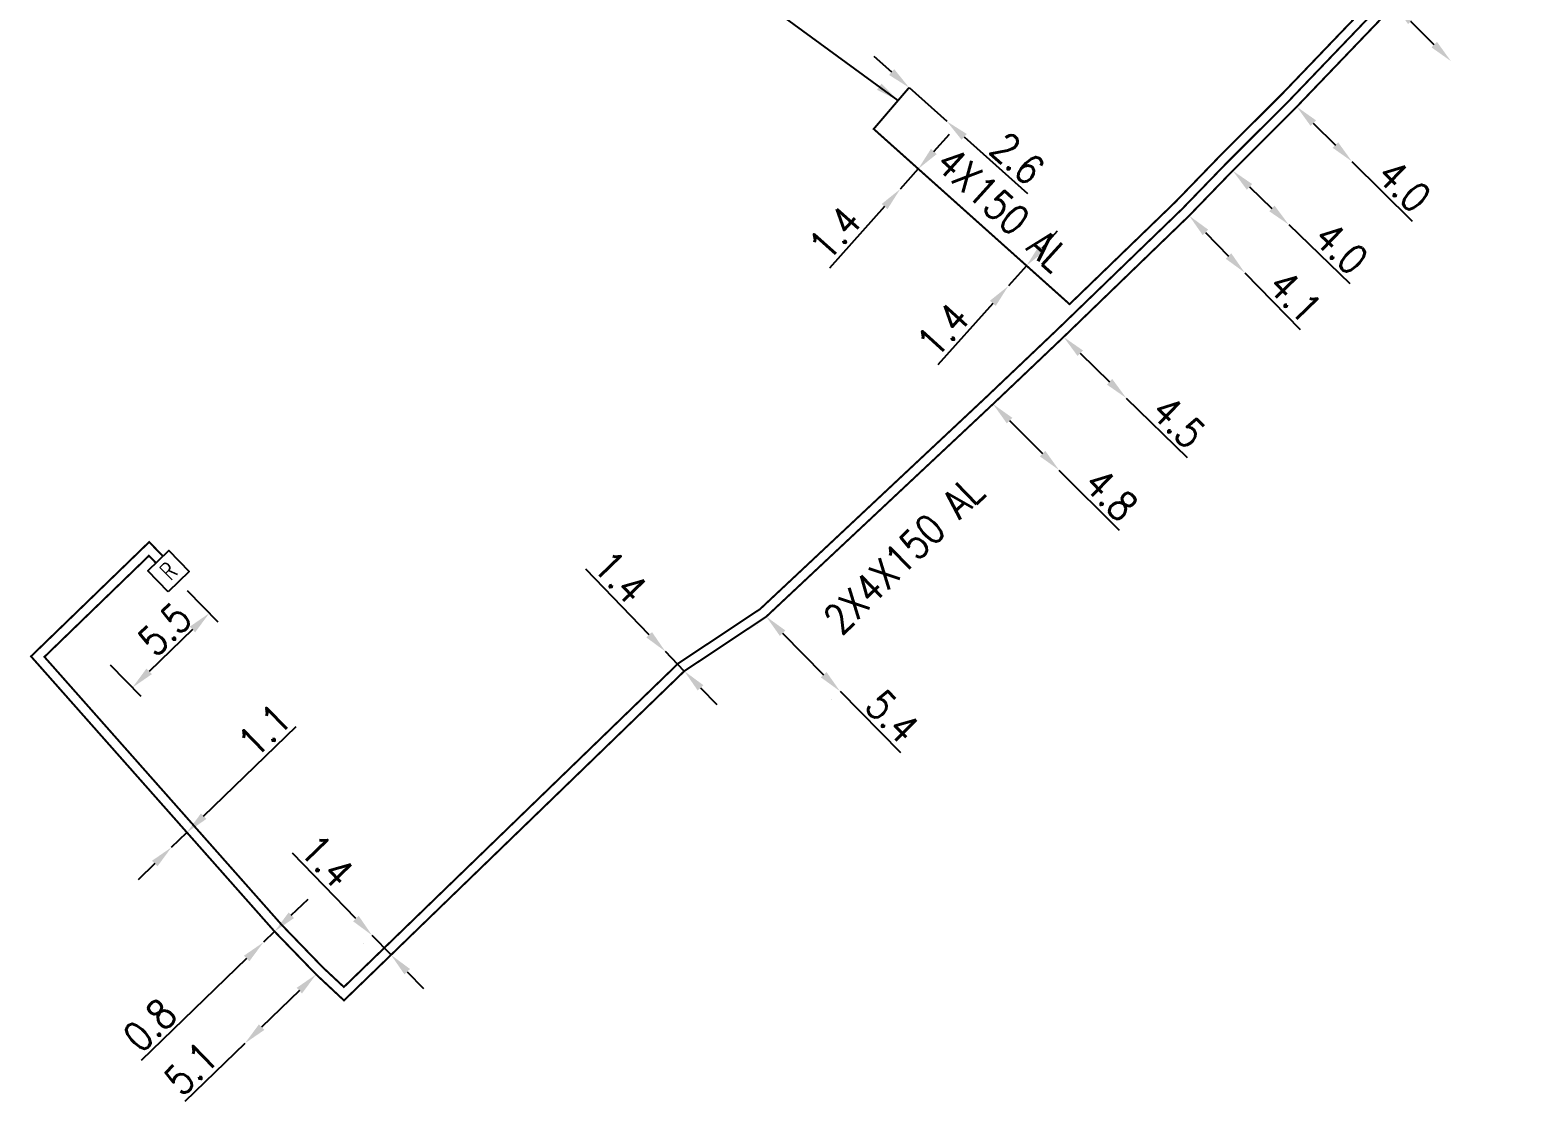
# Model space of a CAD drawing. Header units: millimetres. Extents: x 80000 to 81010, y 144000 to 145002.
# Drawn here: x 80131.9 to 80208.2, y 144683.5 to 144738.6 of the extents above; entities that cross this region are included whole.
import ezdxf
from ezdxf.enums import TextEntityAlignment as Align

# ---------------------------------------------------------------- set-up
doc = ezdxf.new("R2010")
doc.units = ezdxf.units.MM
doc.header["$PDMODE"] = 34
doc.linetypes.add('B_ST_AL', pattern=[2000, 1000, 1000])
doc.layers.get('0').update_dxf_attribs({"linetype": 'CONTINUOUS'})
doc.layers.get('Defpoints').update_dxf_attribs({"linetype": 'CONTINUOUS'})
doc.layers.add('B_110', color=1, linetype='CONTINUOUS')
doc.layers.add('B_200', color=7, linetype='CONTINUOUS')
doc.styles.add('M_ROMANS', font='ROMANS.shx', dxfattribs={"width": 0.75})
doc.styles.get("Standard").update_dxf_attribs({"font": 'romans.shx', "width": 0.85})
doc.dimstyles.get("Standard").update_dxf_attribs({"dimtxt": 1.5, "dimasz": 1.2, "dimexe": 0.625, "dimexo": 0.625, "dimgap": 0.25, "dimtad": 1, "dimdec": 1, "dimzin": 0, "dimdsep": 46, "dimtxsty": 'Standard', "dimcen": -0.5, "dimadec": 0, "dimazin": 0, "dimtfac": 1, "dimtdec": 1, "dimtmove": 0, "dimatfit": 3, "dimfxl": 0, "dimtolj": 1, "dimtzin": 0, "dimarcsym": 0})

# ---------------------------------------------------------------- blocks, each defined once
blk = doc.blocks.new('*D1218')
at = {"layer": 'B_110', "color": 0, "linetype": 'Continuous', "lineweight": -2, "transparency": 16777216}
for p, q in [((80169.371, 144708.006), (80169.371, 144708.006)), ((80170.659, 144707.592), (80172.769, 144705.459)), ((80173.613, 144704.606), (80176.73, 144701.456)), ((80173.169, 144704.167), (80173.169, 144704.167))]:
    blk.add_line(p, q, dxfattribs=at)
at = {"layer": 'B_110', "color": 0, "linetype": 'Continuous', "transparency": 16777216}
for points in [[(80170.802, 144707.733), (80170.517, 144707.451), (80169.816, 144708.445)], [(80172.912, 144705.6), (80172.627, 144705.319), (80173.613, 144704.606)]]:
    blk.add_solid(points, dxfattribs=at)
at = {"layer": 'Defpoints', "color": 0, "linetype": 'Continuous', "transparency": 16777216}
for p in [(80169.816, 144708.445), (80173.613, 144704.606), (80173.613, 144704.606)]:
    blk.add_point(p, dxfattribs=at)
at = {"layer": 'B_110', "color": 0, "linetype": 'Continuous', "transparency": 16777216, "insert": (80176.305, 144703.308), "char_height": 1.5, "attachment_point": 5, "rotation": 314.69251}
blk.add_mtext('\\A1;5.4', dxfattribs=at)
blk = doc.blocks.new('*D1219')
at = {"layer": 'B_110', "color": 0, "linetype": 'Continuous', "lineweight": -2, "transparency": 16777216}
for p, q in [((80182.333, 144718.533), (80184.03, 144716.836)), ((80184.879, 144715.988), (80187.97, 144712.896))]:
    blk.add_line(p, q, dxfattribs=at)
at = {"layer": 'B_110', "color": 0, "linetype": 'Continuous', "transparency": 16777216}
for points in [[(80182.475, 144718.675), (80182.192, 144718.392), (80181.485, 144719.382)], [(80184.172, 144716.978), (80183.889, 144716.695), (80184.879, 144715.988)]]:
    blk.add_solid(points, dxfattribs=at)
at = {"layer": 'Defpoints', "color": 0, "linetype": 'Continuous', "transparency": 16777216}
for p in [(80181.485, 144719.382), (80184.879, 144715.988), (80184.879, 144715.988)]:
    blk.add_point(p, dxfattribs=at)
at = {"layer": 'B_110', "color": 0, "linetype": 'Continuous', "transparency": 16777216, "insert": (80187.556, 144714.725), "char_height": 1.5, "attachment_point": 5, "rotation": 314.99517}
blk.add_mtext('\\A1;4.8', dxfattribs=at)
blk = doc.blocks.new('*D1220')
at = {"layer": 'B_110', "color": 0, "linetype": 'Continuous', "lineweight": -2, "transparency": 16777216}
for p, q in [((80185.976, 144721.994), (80187.48, 144720.528)), ((80188.34, 144719.691), (80191.47, 144716.64))]:
    blk.add_line(p, q, dxfattribs=at)
at = {"layer": 'B_110', "color": 0, "linetype": 'Continuous', "transparency": 16777216}
for points in [[(80186.116, 144722.137), (80185.837, 144721.851), (80185.117, 144722.832)], [(80187.62, 144720.672), (80187.341, 144720.385), (80188.34, 144719.691)]]:
    blk.add_solid(points, dxfattribs=at)
at = {"layer": 'Defpoints', "color": 0, "linetype": 'Continuous', "transparency": 16777216}
for p in [(80185.117, 144722.832), (80188.34, 144719.691), (80188.34, 144719.691)]:
    blk.add_point(p, dxfattribs=at)
at = {"layer": 'B_110', "color": 0, "linetype": 'Continuous', "transparency": 16777216, "insert": (80191.033, 144718.463), "char_height": 1.5, "attachment_point": 5, "rotation": 315.73711}
blk.add_mtext('\\A1;4.5', dxfattribs=at)
blk = doc.blocks.new('*D1221')
at = {"layer": 'B_110', "color": 0, "linetype": 'Continuous', "lineweight": -2, "transparency": 16777216}
for p, q in [((80192.416, 144728.213), (80193.603, 144726.996)), ((80194.441, 144726.137), (80197.297, 144723.21))]:
    blk.add_line(p, q, dxfattribs=at)
at = {"layer": 'B_110', "color": 0, "linetype": 'Continuous', "transparency": 16777216}
for points in [[(80192.559, 144728.353), (80192.273, 144728.074), (80191.578, 144729.072)], [(80193.746, 144727.136), (80193.46, 144726.857), (80194.441, 144726.137)]]:
    blk.add_solid(points, dxfattribs=at)
at = {"layer": 'Defpoints', "color": 0, "linetype": 'Continuous', "transparency": 16777216}
for p in [(80191.578, 144729.072), (80194.441, 144726.137), (80194.441, 144726.137)]:
    blk.add_point(p, dxfattribs=at)
at = {"layer": 'B_110', "color": 0, "linetype": 'Continuous', "transparency": 16777216, "insert": (80197.032, 144724.913), "char_height": 1.5, "attachment_point": 5, "rotation": 314.29396}
blk.add_mtext('\\A1;4.1', dxfattribs=at)
blk = doc.blocks.new('*D1222')
at = {"layer": 'B_110', "color": 0, "linetype": 'Continuous', "lineweight": -2, "transparency": 16777216}
for p, q in [((80194.683, 144730.555), (80195.836, 144729.445)), ((80196.701, 144728.613), (80199.85, 144725.581))]:
    blk.add_line(p, q, dxfattribs=at)
at = {"layer": 'B_110', "color": 0, "linetype": 'Continuous', "transparency": 16777216}
for points in [[(80194.822, 144730.699), (80194.545, 144730.411), (80193.819, 144731.387)], [(80195.975, 144729.589), (80195.697, 144729.301), (80196.701, 144728.613)]]:
    blk.add_solid(points, dxfattribs=at)
at = {"layer": 'Defpoints', "color": 0, "linetype": 'Continuous', "transparency": 16777216}
for p in [(80193.819, 144731.387), (80196.701, 144728.613), (80196.701, 144728.613)]:
    blk.add_point(p, dxfattribs=at)
at = {"layer": 'B_110', "color": 0, "linetype": 'Continuous', "transparency": 16777216, "insert": (80199.401, 144727.402), "char_height": 1.5, "attachment_point": 5, "rotation": 316.09049}
blk.add_mtext('\\A1;4.0', dxfattribs=at)
blk = doc.blocks.new('*D1223')
at = {"layer": 'B_110', "color": 0, "linetype": 'Continuous', "lineweight": -2, "transparency": 16777216}
for p, q in [((80197.967, 144733.833), (80199.103, 144732.706)), ((80199.955, 144731.861), (80203.058, 144728.783))]:
    blk.add_line(p, q, dxfattribs=at)
at = {"layer": 'B_110', "color": 0, "linetype": 'Continuous', "transparency": 16777216}
for points in [[(80198.108, 144733.975), (80197.826, 144733.691), (80197.115, 144734.678)], [(80199.244, 144732.848), (80198.962, 144732.564), (80199.955, 144731.861)]]:
    blk.add_solid(points, dxfattribs=at)
at = {"layer": 'Defpoints', "color": 0, "linetype": 'Continuous', "transparency": 16777216}
for p in [(80197.115, 144734.678), (80199.955, 144731.861), (80199.955, 144731.861)]:
    blk.add_point(p, dxfattribs=at)
at = {"layer": 'B_110', "color": 0, "linetype": 'Continuous', "transparency": 16777216, "insert": (80202.637, 144730.609), "char_height": 1.5, "attachment_point": 5, "rotation": 315.23264}
blk.add_mtext('\\A1;4.0', dxfattribs=at)
blk = doc.blocks.new('*D1224')
at = {"layer": 'B_110', "color": 0, "linetype": 'Continuous', "lineweight": -2, "transparency": 16777216}
for p, q in [((80202.136, 144739.914), (80198.49, 144743.536)), ((80204.193, 144737.87), (80202.987, 144739.068))]:
    blk.add_line(p, q, dxfattribs=at)
at = {"layer": 'B_110', "color": 0, "linetype": 'Continuous', "transparency": 16777216}
for points in [[(80203.128, 144739.21), (80202.846, 144738.927), (80202.136, 144739.914)], [(80204.334, 144738.012), (80204.052, 144737.728), (80205.045, 144737.025)]]:
    blk.add_solid(points, dxfattribs=at)
at = {"layer": 'Defpoints', "color": 0, "linetype": 'Continuous', "transparency": 16777216}
for p in [(80202.136, 144739.914), (80202.136, 144739.914), (80205.045, 144737.025)]:
    blk.add_point(p, dxfattribs=at)
at = {"layer": 'B_110', "color": 0, "linetype": 'Continuous', "transparency": 16777216, "insert": (80200.191, 144743.256), "char_height": 1.5, "attachment_point": 5, "rotation": 315.18955}
blk.add_mtext('\\A1;4.1', dxfattribs=at)
blk = doc.blocks.new('*D1231')
at = {"layer": 'B_110', "color": 0, "linetype": 'Continuous', "lineweight": -2, "transparency": 16777216}
for p, q in [((80163.791, 144707.513), (80160.53, 144710.883)), ((80165.599, 144705.644), (80164.625, 144706.651)), ((80166.433, 144704.782), (80167.268, 144703.92))]:
    blk.add_line(p, q, dxfattribs=at)
at = {"layer": 'B_110', "color": 0, "linetype": 'Continuous', "transparency": 16777216}
for points in [[(80163.935, 144707.652), (80163.647, 144707.374), (80164.625, 144706.651)], [(80166.577, 144704.921), (80166.289, 144704.643), (80165.599, 144705.644)]]:
    blk.add_solid(points, dxfattribs=at)
at = {"layer": 'Defpoints', "color": 0, "linetype": 'Continuous', "transparency": 16777216}
for p in [(80164.625, 144706.651), (80164.625, 144706.651), (80165.599, 144705.644)]:
    blk.add_point(p, dxfattribs=at)
at = {"layer": 'B_110', "color": 0, "linetype": 'Continuous', "transparency": 16777216, "insert": (80162.309, 144710.482), "char_height": 1.5, "attachment_point": 5, "rotation": 314.054}
blk.add_mtext('\\A1;1.4', dxfattribs=at)
blk = doc.blocks.new('*D1232')
at = {"layer": 'B_110', "color": 0, "linetype": 'Continuous', "lineweight": -2, "transparency": 16777216}
for p, q in [((80148.699, 144692.911), (80145.438, 144696.281)), ((80149.084, 144691.614), (80149.084, 144691.614)), ((80150.506, 144691.042), (80149.533, 144692.049)), ((80150.057, 144690.608), (80150.057, 144690.608)), ((80151.341, 144690.18), (80152.175, 144689.318))]:
    blk.add_line(p, q, dxfattribs=at)
at = {"layer": 'B_110', "color": 0, "linetype": 'Continuous', "transparency": 16777216}
for points in [[(80148.842, 144693.05), (80148.555, 144692.772), (80149.533, 144692.049)], [(80151.485, 144690.319), (80151.197, 144690.041), (80150.506, 144691.042)]]:
    blk.add_solid(points, dxfattribs=at)
at = {"layer": 'Defpoints', "color": 0, "linetype": 'Continuous', "transparency": 16777216}
for p in [(80149.533, 144692.049), (80149.533, 144692.049), (80150.506, 144691.042)]:
    blk.add_point(p, dxfattribs=at)
at = {"layer": 'B_110', "color": 0, "linetype": 'Continuous', "transparency": 16777216, "insert": (80147.217, 144695.88), "char_height": 1.5, "attachment_point": 5, "rotation": 314.054}
blk.add_mtext('\\A1;1.4', dxfattribs=at)
blk = doc.blocks.new('*D1235')
at = {"layer": 'B_110', "color": 0, "linetype": 'Continuous', "lineweight": -2, "transparency": 16777216}
for p, q in [((80140.864, 144698.178), (80145.63, 144702.79)), ((80139.211, 144696.579), (80140.001, 144697.344)), ((80138.348, 144695.745), (80137.486, 144694.91))]:
    blk.add_line(p, q, dxfattribs=at)
at = {"layer": 'B_110', "color": 0, "linetype": 'Continuous', "transparency": 16777216}
for points in [[(80140.725, 144698.322), (80141.003, 144698.035), (80140.001, 144697.344)], [(80138.209, 144695.888), (80138.487, 144695.601), (80139.211, 144696.579)]]:
    blk.add_solid(points, dxfattribs=at)
at = {"layer": 'Defpoints', "color": 0, "linetype": 'Continuous', "transparency": 16777216}
for p in [(80140.001, 144697.344), (80140.001, 144697.344), (80139.211, 144696.579)]:
    blk.add_point(p, dxfattribs=at)
at = {"layer": 'B_110', "color": 0, "linetype": 'Continuous', "transparency": 16777216, "insert": (80143.991, 144702.596), "char_height": 1.5, "attachment_point": 5, "rotation": 44.054}
blk.add_mtext('\\A1;1.1', dxfattribs=at)
blk = doc.blocks.new('*D1236')
at = {"layer": 'B_110', "color": 0, "linetype": 'Continuous', "lineweight": -2, "transparency": 16777216}
for p, q in [((80145.376, 144693.083), (80146.239, 144693.917)), ((80144.514, 144692.248), (80143.939, 144691.692)), ((80143.077, 144690.858), (80137.649, 144685.607))]:
    blk.add_line(p, q, dxfattribs=at)
at = {"layer": 'B_110', "color": 0, "linetype": 'Continuous', "transparency": 16777216}
for points in [[(80145.237, 144693.227), (80145.515, 144692.939), (80144.514, 144692.248)], [(80142.937, 144691.001), (80143.216, 144690.714), (80143.939, 144691.692)]]:
    blk.add_solid(points, dxfattribs=at)
at = {"layer": 'Defpoints', "color": 0, "linetype": 'Continuous', "transparency": 16777216}
for p in [(80144.514, 144692.248), (80144.514, 144692.248), (80143.939, 144691.692)]:
    blk.add_point(p, dxfattribs=at)
at = {"layer": 'B_110', "color": 0, "linetype": 'Continuous', "transparency": 16777216, "insert": (80138.093, 144687.428), "char_height": 1.5, "attachment_point": 5, "rotation": 44.054}
blk.add_mtext('\\A1;0.8', dxfattribs=at)
blk = doc.blocks.new('*D1237')
at = {"layer": 'B_110', "color": 0, "linetype": 'Continuous', "lineweight": -2, "transparency": 16777216}
for p, q in [((80145.789, 144689.204), (80143.849, 144687.327)), ((80142.986, 144686.493), (80139.904, 144683.51))]:
    blk.add_line(p, q, dxfattribs=at)
at = {"layer": 'B_110', "color": 0, "linetype": 'Continuous', "transparency": 16777216}
for points in [[(80145.65, 144689.348), (80145.928, 144689.061), (80146.652, 144690.039)], [(80143.71, 144687.471), (80143.988, 144687.183), (80142.986, 144686.493)]]:
    blk.add_solid(points, dxfattribs=at)
at = {"layer": 'Defpoints', "color": 0, "linetype": 'Continuous', "transparency": 16777216}
for p in [(80146.652, 144690.039), (80146.652, 144690.039), (80142.986, 144686.493)]:
    blk.add_point(p, dxfattribs=at)
at = {"layer": 'B_110', "color": 0, "linetype": 'Continuous', "transparency": 16777216, "insert": (80140.217, 144685.205), "char_height": 1.5, "attachment_point": 5, "rotation": 44.054}
blk.add_mtext('\\A1;5.1', dxfattribs=at)
blk = doc.blocks.new('B_200_01')
at = {"color": 0, "linetype": 'Continuous', "flags": 128}
blk.add_lwpolyline([(-0.75, -0.75), (-0.75, 0.75), (0.75, 0.75), (0.75, -0.75)], close=True, dxfattribs=at)
at = {"color": 0, "linetype": 'Continuous', "style": 'M_ROMANS', "width": 0.75}
blk.add_text('R', height=0.9, dxfattribs=at).set_placement((0, 0), align=Align.MIDDLE)
at = {"color": 0, "linetype": 'Continuous', "style": 'M_ROMANS', "width": 0.75, "flags": 3}
for tag, p in [('DEF_LEG', (0, -5)), ('DEF_COUP', (0, -7.5)), ('DEF_TYPE', (0, -10))]:
    blk.add_attdef(tag, text='', height=1.2, dxfattribs=at).set_placement(p, align=Align.MIDDLE)
blk = doc.blocks.new('*D1238')
at = {"layer": 'B_110', "color": 0, "linetype": 'Continuous', "lineweight": -2, "transparency": 16777216}
for p, q in [((80140.014, 144709.797), (80141.587, 144708.171)), ((80140.29, 144707.786), (80138.062, 144705.63)), ((80136.061, 144705.973), (80137.634, 144704.347))]:
    blk.add_line(p, q, dxfattribs=at)
at = {"layer": 'B_110', "color": 0, "linetype": 'Continuous', "transparency": 16777216}
for points in [[(80140.151, 144707.93), (80140.429, 144707.642), (80141.152, 144708.62)], [(80137.923, 144705.774), (80138.201, 144705.487), (80137.2, 144704.796)]]:
    blk.add_solid(points, dxfattribs=at)
at = {"layer": 'Defpoints', "color": 0, "linetype": 'Continuous', "transparency": 16777216}
for p in [(80139.579, 144710.247), (80135.626, 144706.422), (80137.2, 144704.796)]:
    blk.add_point(p, dxfattribs=at)
at = {"layer": 'B_110', "color": 0, "linetype": 'Continuous', "transparency": 16777216, "insert": (80138.866, 144707.8), "char_height": 1.5, "attachment_point": 5, "rotation": 44.054}
blk.add_mtext('\\A1;5.5', dxfattribs=at)
blk = doc.blocks.new('*D1239')
at = {"layer": 'B_110', "color": 0, "linetype": 'Continuous', "lineweight": -2, "transparency": 16777216}
for p, q in [((80178.438, 144732.376), (80179.238, 144733.27)), ((80177.638, 144731.481), (80176.705, 144730.437)), ((80175.905, 144729.543), (80173.072, 144726.375))]:
    blk.add_line(p, q, dxfattribs=at)
at = {"layer": 'B_110', "color": 0, "linetype": 'Continuous', "transparency": 16777216}
for points in [[(80178.289, 144732.509), (80178.587, 144732.242), (80177.638, 144731.481)], [(80175.756, 144729.676), (80176.054, 144729.41), (80176.705, 144730.437)]]:
    blk.add_solid(points, dxfattribs=at)
at = {"layer": 'Defpoints', "color": 0, "linetype": 'Continuous', "transparency": 16777216}
for p in [(80177.638, 144731.481), (80177.638, 144731.481), (80176.705, 144730.437)]:
    blk.add_point(p, dxfattribs=at)
at = {"layer": 'B_110', "color": 0, "linetype": 'Continuous', "transparency": 16777216, "insert": (80173.343, 144728.178), "char_height": 1.5, "attachment_point": 5, "rotation": 48.19442}
blk.add_mtext('\\A1;1.4', dxfattribs=at)
blk = doc.blocks.new('*D365')
at = {"layer": 'B_110', "color": 0, "linetype": 'Continuous', "lineweight": -2, "transparency": 16777216}
for p, q in [((80176.27, 144736.461), (80175.376, 144737.261)), ((80177.165, 144735.661), (80179.103, 144733.928)), ((80179.997, 144733.128), (80183.256, 144730.214))]:
    blk.add_line(p, q, dxfattribs=at)
at = {"layer": 'B_110', "color": 0, "linetype": 'Continuous', "transparency": 16777216}
for points in [[(80176.404, 144736.61), (80176.137, 144736.312), (80177.165, 144735.661)], [(80180.131, 144733.277), (80179.864, 144732.979), (80179.103, 144733.928)]]:
    blk.add_solid(points, dxfattribs=at)
at = {"layer": 'Defpoints', "color": 0, "linetype": 'Continuous', "transparency": 16777216}
for p in [(80177.165, 144735.661), (80179.103, 144733.928), (80179.103, 144733.928)]:
    blk.add_point(p, dxfattribs=at)
at = {"layer": 'B_110', "color": 0, "linetype": 'Continuous', "transparency": 16777216, "insert": (80182.74, 144732.016), "char_height": 1.5, "attachment_point": 5, "rotation": 318.19442}
blk.add_mtext('\\A1;2.6', dxfattribs=at)
blk = doc.blocks.new('*D366')
at = {"layer": 'B_110', "color": 0, "linetype": 'Continuous', "lineweight": -2, "transparency": 16777216}
for p, q in [((80184.007, 144727.395), (80184.807, 144728.29)), ((80183.207, 144726.501), (80182.274, 144725.457)), ((80181.474, 144724.563), (80178.641, 144721.395))]:
    blk.add_line(p, q, dxfattribs=at)
at = {"layer": 'B_110', "color": 0, "linetype": 'Continuous', "transparency": 16777216}
for points in [[(80183.858, 144727.529), (80184.156, 144727.262), (80183.207, 144726.501)], [(80181.325, 144724.696), (80181.623, 144724.43), (80182.274, 144725.457)]]:
    blk.add_solid(points, dxfattribs=at)
at = {"layer": 'Defpoints', "color": 0, "linetype": 'Continuous', "transparency": 16777216}
for p in [(80183.207, 144726.501), (80183.207, 144726.501), (80182.274, 144725.457)]:
    blk.add_point(p, dxfattribs=at)
at = {"layer": 'B_110', "color": 0, "linetype": 'Continuous', "transparency": 16777216, "insert": (80178.912, 144723.198), "char_height": 1.5, "attachment_point": 5, "rotation": 48.19442}
blk.add_mtext('\\A1;1.4', dxfattribs=at)

msp = doc.modelspace()

# ---------------------------------------------------------------- linework, layer by layer
at = {"layer": 'B_110', "linetype": 'B_ST_AL', "const_width": 0.1, "flags": 128}
for points in [[(80168.211, 144778.048), (80170.891, 144780.613), (80176.505, 144774.725), (80179.232, 144772.214), (80194.669, 144758.311), (80208.139, 144746.18), (80207.693, 144745.65), (80206.936, 144744.793), (80202.136, 144739.914), (80197.115, 144734.678), (80193.819, 144731.387), (80191.578, 144729.072), (80185.117, 144722.832), (80181.485, 144719.382), (80169.816, 144708.445), (80165.599, 144705.644), (80150.506, 144691.042), (80148.086, 144688.7), (80146.652, 144690.039), (80144.514, 144692.248), (80131.98, 144706.402), (80138.061, 144712.286), (80138.771, 144711.552)], [(80168.499, 144777.839), (80170.749, 144779.993), (80176.154, 144774.368), (80178.896, 144771.844), (80194.334, 144757.94), (80207.445, 144746.132), (80207.314, 144745.976), (80206.57, 144745.134), (80201.777, 144740.263), (80196.758, 144735.028), (80193.463, 144731.738), (80191.224, 144729.426), (80184.771, 144723.193), (80181.142, 144719.746), (80169.504, 144708.839), (80165.284, 144706.036), (80150.159, 144691.402), (80148.08, 144689.39), (80147.002, 144690.396), (80144.881, 144692.588), (80132.671, 144706.375), (80138.049, 144711.579), (80138.412, 144711.204)], [(80168.741, 144777.587), (80170.642, 144779.405), (80175.804, 144774.011), (80178.559, 144771.475), (80194, 144757.568), (80206.746, 144746.089), (80206.204, 144745.475), (80201.419, 144740.611), (80196.401, 144735.378), (80193.106, 144732.089), (80190.871, 144729.78), (80185.424, 144724.518), (80175.344, 144733.533), (80177.165, 144735.661)]]:
    msp.add_lwpolyline(points, dxfattribs=at)

# ---------------------------------------------------------------- block references
at = {"layer": 'B_200', "linetype": 'ByBlock', "rotation": 44.05400368224371}
msp.add_blockref('B_200_01', (80139.058, 144710.786), dxfattribs=at)

# ---------------------------------------------------------------- texts
at = {"layer": 'B_110', "linetype": 'Continuous', "char_height": 1.5, "attachment_point": 1}
for s, insert, width, rotation in [('4X150 AL', (80179.451, 144732.735), 9.42593, 317.68105), ('2X4X150 AL', (80172.629, 144708.518), 12.20651, 44.288)]:
    msp.add_mtext(s, dxfattribs=dict(at, insert=insert, width=width, rotation=rotation))

# ---------------------------------------------------------------- dimensions: what is measured, and where the dimension line sits
at = {"layer": 'B_110', "linetype": 'Continuous'}
for base, p1, p2, angle, picture, middle in [((80202.136, 144739.914), (80205.045, 144737.025), (80202.136, 144739.914), 135.18955, '*D1224', (80199.486, 144742.547)), ((80179.103, 144733.928), (80177.165, 144735.661), (80179.103, 144733.928), 318.19442, '*D365', (80182.074, 144731.271)), ((80199.955, 144731.861), (80197.115, 144734.678), (80199.955, 144731.861), 315.23264, '*D1223', (80201.933, 144729.899)), ((80177.638, 144731.481), (80176.705, 144730.437), (80177.638, 144731.481), 48.19442, '*D1239', (80174.089, 144727.512)), ((80196.701, 144728.613), (80193.819, 144731.387), (80196.701, 144728.613), 316.09049, '*D1222', (80198.707, 144726.681)), ((80194.441, 144726.137), (80191.578, 144729.072), (80194.441, 144726.137), 314.29396, '*D1221', (80196.316, 144724.215)), ((80183.207, 144726.501), (80182.274, 144725.457), (80183.207, 144726.501), 48.19442, '*D366', (80179.657, 144722.532)), ((80188.34, 144719.691), (80185.117, 144722.832), (80188.34, 144719.691), 315.73711, '*D1220', (80190.335, 144717.747)), ((80184.879, 144715.988), (80181.485, 144719.382), (80184.879, 144715.988), 314.99517, '*D1219', (80186.848, 144714.018)), ((80164.625, 144706.651), (80165.599, 144705.644), (80164.625, 144706.651), 134.054, '*D1231', (80161.591, 144709.787)), ((80137.2, 144704.796), (80139.579, 144710.247), (80135.626, 144706.422), 224.054, '*D1238', (80139.562, 144707.081)), ((80173.613, 144704.606), (80169.816, 144708.445), (80173.613, 144704.606), 314.69251, '*D1218', (80175.594, 144702.604)), ((80140.001, 144697.344), (80139.211, 144696.579), (80140.001, 144697.344), 44.054, '*D1235', (80144.687, 144701.877)), ((80149.533, 144692.049), (80150.506, 144691.042), (80149.533, 144692.049), 134.054, '*D1232', (80146.498, 144695.185)), ((80144.514, 144692.248), (80143.939, 144691.692), (80144.514, 144692.248), 44.054, '*D1236', (80138.789, 144686.709)), ((80146.652, 144690.039), (80142.986, 144686.493), (80146.652, 144690.039), 44.054, '*D1237', (80140.913, 144684.486))]:
    dim = msp.add_linear_dim(base=base, p1=p1, p2=p2, angle=angle, dimstyle='Standard', dxfattribs=at)
    dim.commit()
    dim.dimension.update_dxf_attribs({"geometry": picture, "text_midpoint": middle, "dimtype": 161})

# ---------------------------------------------------------------- leaders
at = {"layer": 'B_110', "linetype": 'Continuous', "annotation_type": 0, "has_hookline": 1, "hookline_direction": 1, "text_width": 20.218}
msp.add_leader([(80176.597, 144734.998), (80169.46, 144740.234), (80168.26, 144740.234)], dimstyle='Standard', dxfattribs=at)

doc.saveas('drawing.dxf')
